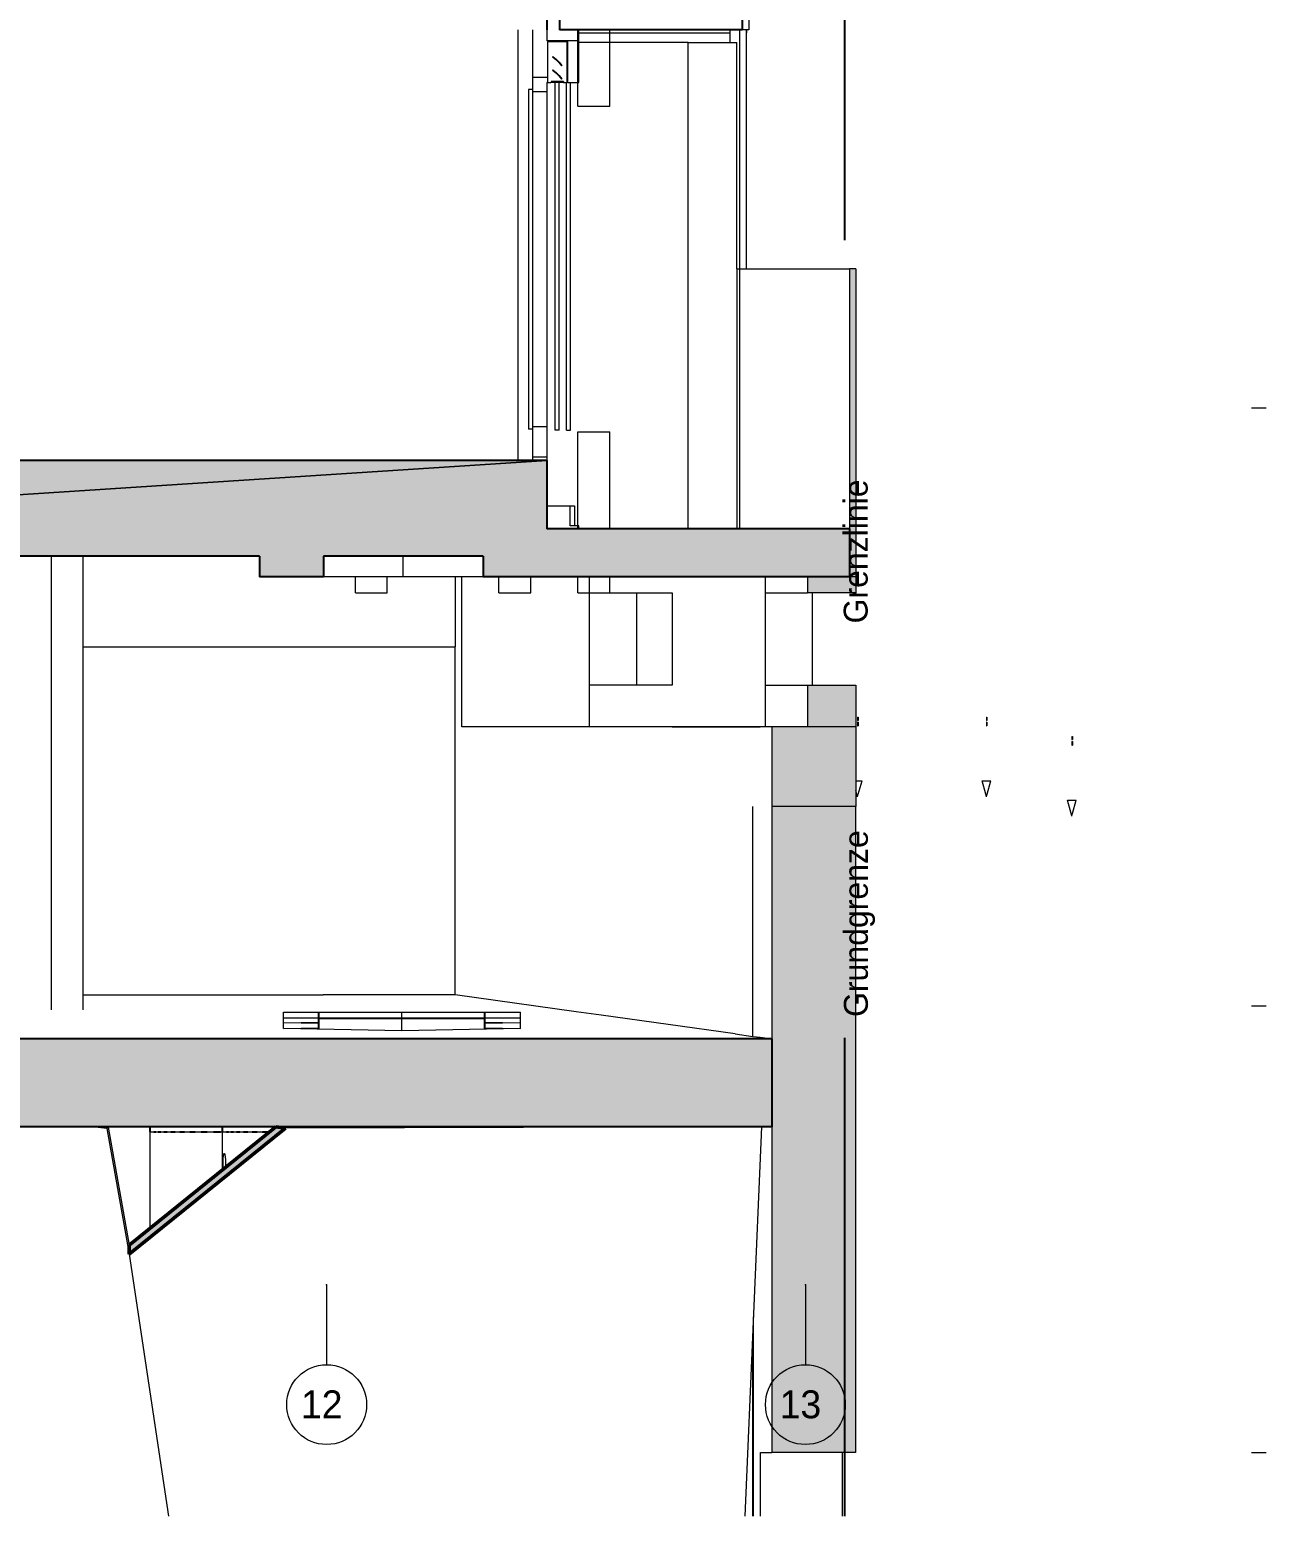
# Model space of a CAD drawing. Header units: metres. Extents: x -3.3 to 35.9, y -7 to 21.5.
# Drawn here: x 28.14 to 35.89, y -6.95 to 2.37 of the extents above; entities that cross this region are included whole.
import ezdxf

# ---------------------------------------------------------------- set-up
doc = ezdxf.new("R2010")
doc.units = ezdxf.units.M
doc.header["$MEASUREMENT"] = 0
for name, pattern in [('Grenzlinie', [0.008, 0.003, -0.005]), ('Raster', [0.004, 0.002, -0.001, 0, -0.001]), ('Untersicht 1_1', [0.075, 0.025, -0.05])]:
    doc.linetypes.add(name, pattern=pattern)
for name, color, linetype in [('D_Schnitt D RB_1_000 Achsraster', 7, 'Continuous'), ('D_Schnitt D RB_1_110 Wand Aussen', 7, 'Continuous'), ('D_Schnitt D RB_1_111 Wand Aussen - Bohrpfahlwand 80', 7, 'Continuous'), ('D_Schnitt D RB_1_120 Wand Innen tragend', 7, 'Continuous'), ('D_Schnitt D RB_1_150 Stütze', 7, 'Continuous'), ('D_Schnitt D RB_1_210 Decke', 7, 'Continuous'), ('D_Schnitt D RB_1_211 Decke - Bohrpfahl Rost', 7, 'Continuous'), ('D_Schnitt D RB_1_250 Träger Unterzug', 7, 'Continuous'), ('D_Schnitt D RB_1_260 Fundament', 7, 'Continuous'), ('D_Schnitt D RB_1_270 Deckendurchbruchsymbol', 7, 'Continuous'), ('D_Schnitt D RB_1_310 Dachkonstruktion massiv', 7, 'Continuous'), ('D_Schnitt D RB_1_450 Absturzsicherung', 7, 'Continuous'), ('D_Schnitt D RB_1_840 Baulinien', 7, 'Continuous'), ('D_Schnitt D RB_1_910 Allgemein Lageplan Höhen', 7, 'Continuous'), ('D_Schnitt D RB_1_950 Polierplan Bemaßung', 7, 'Continuous'), ('D_Schnitt D RB_1_Neubau_840 Baulinien', 7, 'Continuous')]:
    doc.layers.add(name, color=color, linetype=linetype)
doc.styles.add('ERSTELLTER_STIL_1', font='')
doc.styles.get('ERSTELLTER_STIL_1').set_extended_font_data('Eurostile')

msp = doc.modelspace()

# ---------------------------------------------------------------- hatches: boundary and pattern name
at = {"layer": 'D_Schnitt D RB_1_110 Wand Aussen', "linetype": 'Continuous', "lineweight": 0, "true_color": 0x000000}
for points in [[(33.3162, -1.16), (33.3162, -1.06), (33.0131, -1.06), (33.0131, -1.16)], [(33.3162, -1.74), (33.0131, -1.74), (33.0131, -2), (33.3162, -2)]]:
    msp.add_hatch(color=18, dxfattribs=at).paths.add_polyline_path(points)
at = {"layer": 'D_Schnitt D RB_1_111 Wand Aussen - Bohrpfahlwand 80', "linetype": 'Continuous', "lineweight": 0, "true_color": 0x000000}
msp.add_hatch(color=18, dxfattribs=at).paths.add_polyline_path([(32.7907, -4.5074), (32.7907, -6.55), (33.3145, -6.55), (33.3145, -2.5), (32.7909, -2.5), (32.7909, -2), (32.7891, -2), (32.7891, -3.9573)])
at = {"layer": 'D_Schnitt D RB_1_210 Decke', "linetype": 'Continuous', "lineweight": 0, "true_color": 0x000000}
msp.add_hatch(color=18, dxfattribs=at).paths.add_polyline_path([(33.2758, -1.06), (33.2758, -0.76), (31.38, -0.76), (31.38, -1.06)])
at = {"layer": 'D_Schnitt D RB_1_211 Decke - Bohrpfahl Rost', "linetype": 'Continuous', "lineweight": 0, "true_color": 0x000000}
msp.add_hatch(color=18, dxfattribs=at).paths.add_polyline_path([(32.7909, -2.5), (33.3156, -2.5), (33.3156, -2), (32.7909, -2)])
at = {"layer": 'D_Schnitt D RB_1_250 Träger Unterzug', "linetype": 'Continuous', "lineweight": 0, "true_color": 0x000000}
for points in [[(26.27, -0.93), (30.98, -0.93), (30.98, -0.33), (26.27, -0.33)], [(30.98, -1.06), (31.38, -1.06), (31.38, -0.33), (30.98, -0.33)], [(29.98, -0.93), (29.58, -0.93), (29.58, -1.06), (29.98, -1.06)]]:
    msp.add_hatch(color=18, dxfattribs=at).paths.add_polyline_path(points)
at = {"layer": 'D_Schnitt D RB_1_260 Fundament', "linetype": 'Continuous', "lineweight": 0, "true_color": 0x000000}
for points in [[(20.015, -3.9573), (20.015, -4.5074), (32.7907, -4.5074), (32.7891, -3.9573)], [(28.7625, -5.2501), (28.6306, -4.5098), (28.6221, -4.5198), (28.7625, -5.3077)], [(28.7625, -5.2501), (28.7625, -5.3077), (29.7413, -4.5177), (29.6824, -4.5077)]]:
    msp.add_hatch(color=18, dxfattribs=at).paths.add_polyline_path(points)
at = {"layer": 'D_Schnitt D RB_1_450 Absturzsicherung', "linetype": 'Continuous', "lineweight": 0, "true_color": 0x000000}
msp.add_hatch(color=18, dxfattribs=at).paths.add_polyline_path([(33.3162, -1.06), (33.3162, 0.87), (33.2758, 0.87), (33.2758, -1.06)])

# ---------------------------------------------------------------- linework, layer by layer
at = {"layer": 'D_Schnitt D RB_1_000 Achsraster', "color": 5, "linetype": 'Raster', "lineweight": 0, "ltscale": 1000}
for p, q in [((30, -5.5), (30, -6)), ((33, -5.5), (33, -6))]:
    msp.add_line(p, q, dxfattribs=at)
at = {"layer": 'D_Schnitt D RB_1_000 Achsraster', "color": 5, "linetype": 'Continuous', "lineweight": 0, "ltscale": 1000}
for centre in [(30, -6.25), (33, -6.25)]:
    msp.add_circle(centre, 0.25, dxfattribs=at)
at = {"layer": 'D_Schnitt D RB_1_000 Achsraster', "color": 5, "linetype": 'Raster', "lineweight": 0, "ltscale": 1000}
for p in [(30, -5.5), (30, -5.5), (33, -5.5), (33, -5.5)]:
    msp.add_point(p, dxfattribs=at)
at = {"layer": 'D_Schnitt D RB_1_110 Wand Aussen', "color": 7, "linetype": 'Continuous', "lineweight": 18, "ltscale": 1000}
for p, q in [((31.2, -0.33), (31.2, 2.37)), ((31.58, 2.3), (31.58, 2.37)), ((32.265, 2.29), (31.58, 2.29)), ((31.38, -0.615), (31.5528, -0.615)), ((31.5269, -0.74), (31.5269, -0.615)), ((31.5528, -0.615), (31.5528, -0.74)), ((31.5528, -0.74), (31.5269, -0.74)), ((31.58, -0.74), (31.5528, -0.74)), ((31.58, -0.76), (31.58, -0.74)), ((31.6462, -1.06), (31.6462, -2)), ((32.7479, -1.06), (32.7479, -2)), ((31.9431, -1.74), (31.9431, -1.16)), ((33.0448, -1.74), (33.0448, -1.16)), ((32.165, -2), (32.7167, -2))]:
    msp.add_line(p, q, dxfattribs=at)
at = {"layer": 'D_Schnitt D RB_1_110 Wand Aussen', "color": 7, "linetype": 'Continuous', "lineweight": 13, "ltscale": 1000}
for p, q in [((31.38, 2.37), (31.38, 2.3)), ((31.51, 2.3), (31.38, 2.3)), ((31.385, 2.295), (31.385, 2.04)), ((31.505, 2.295), (31.385, 2.295)), ((31.505, 2.295), (31.505, 2.04)), ((31.51, 2.3), (31.51, 2.04)), ((31.58, 2.3), (31.51, 2.3)), ((31.58, 2.04), (31.58, 2.3)), ((31.4178, 2.2016), (31.4157, 2.1995)), ((31.4743, 2.145), (31.4722, 2.1429)), ((31.38, 2.07), (31.29, 2.07)), ((31.4178, 2.1194), (31.4157, 2.1173)), ((31.4743, 2.0629), (31.4722, 2.0607)), ((31.265, 1.995), (31.265, -0.135)), ((31.29, 1.995), (31.265, 1.995)), ((31.38, 1.98), (31.29, 1.98)), ((31.385, 2.04), (31.38, 2.04)), ((31.385, 2.04), (31.405, 2.04)), ((31.405, 2.0415), (31.405, 2.04)), ((31.4065, 2.0415), (31.405, 2.0415)), ((31.485, 2.04), (31.405, 2.04)), ((31.4065, 2.0445), (31.4065, 2.0415)), ((31.4835, 2.0445), (31.4065, 2.0445)), ((31.4325, -0.14), (31.4325, 2.04)), ((31.4575, -0.14), (31.4575, 2.04)), ((31.4835, 2.0445), (31.4835, 2.0415)), ((31.485, 2.0415), (31.4835, 2.0415)), ((31.485, 2.0415), (31.485, 2.04)), ((31.485, 2.04), (31.505, 2.04)), ((31.5025, -0.14), (31.5025, 2.04)), ((31.51, 2.04), (31.505, 2.04)), ((31.51, 2.04), (31.5275, 2.04)), ((31.5275, 2.04), (31.575, 2.04)), ((31.5275, -0.14), (31.5275, 2.04)), ((31.575, 2.04), (31.58, 2.04)), ((31.29, -0.135), (31.265, -0.135)), ((31.38, -0.12), (31.29, -0.12)), ((31.4575, -0.14), (31.4325, -0.14)), ((31.5025, -0.14), (31.5275, -0.14)), ((31.38, -0.31), (31.29, -0.31)), ((33.0131, -1.06), (33.0131, -1.16)), ((33.3162, -1.06), (33.3162, -1.16)), ((33.3162, -1.16), (33.0131, -1.16)), ((33.0131, -1.74), (33.3162, -1.74)), ((33.0131, -1.74), (33.0131, -2)), ((33.3162, -1.74), (33.3162, -2)), ((33.3162, -2), (33.3156, -2))]:
    msp.add_line(p, q, dxfattribs=at)
at = {"layer": 'D_Schnitt D RB_1_110 Wand Aussen', "color": 8, "linetype": 'Continuous', "lineweight": 13, "ltscale": 1000}
for p, q in [((32.265, 2.29), (32.571, 2.29)), ((32.265, -0.76), (32.265, 2.29)), ((32.571, 0.87), (32.571, 2.29))]:
    msp.add_line(p, q, dxfattribs=at)
at = {"layer": 'D_Schnitt D RB_1_110 Wand Aussen', "color": 16, "linetype": 'Continuous', "lineweight": 13, "ltscale": 1000, "true_color": 0x7e0000}
for p, q in [((31.775, -1.16), (32.165, -1.16)), ((32.165, -1.16), (32.165, -1.74)), ((32.7479, -1.16), (33.0131, -1.16)), ((32.165, -1.74), (31.6462, -1.74)), ((32.7479, -1.74), (33.0131, -1.74))]:
    msp.add_line(p, q, dxfattribs=at)
at = {"layer": 'D_Schnitt D RB_1_110 Wand Aussen', "color": 7, "linetype": 'Continuous', "lineweight": 13, "ltscale": 1000, "flags": 128}
for points in [[(31.29, 2.37), (31.29, 1.9801), (31.29, -0.1201), (31.29, -0.33)], [(31.4157, 2.1995), (31.4366, 2.1827), (31.4555, 2.1639), (31.4722, 2.1429)], [(31.4178, 2.2016), (31.4388, 2.1849), (31.4576, 2.166), (31.4743, 2.145)], [(31.4157, 2.1173), (31.4366, 2.1006), (31.4555, 2.0817), (31.4722, 2.0607)], [(31.4178, 2.1194), (31.4388, 2.1027), (31.4576, 2.0838), (31.4743, 2.0629)], [(31.38, 2.04), (31.38, 1.9801), (31.38, -0.1201), (31.38, -0.33)]]:
    msp.add_lwpolyline(points, dxfattribs=at)
at = {"layer": 'D_Schnitt D RB_1_111 Wand Aussen - Bohrpfahlwand 80', "color": 7, "linetype": 'Continuous', "lineweight": 18, "ltscale": 1000}
for p, q in [((30.8049, -1.06), (30.8049, -1.5)), ((30.8462, -2), (30.8462, -1.06)), ((30.8048, -3.6812), (30.8048, -1.5)), ((31.564, -2), (30.8462, -2)), ((32.7167, -2), (31.564, -2)), ((32.7891, -2), (32.7167, -2)), ((32.7891, -2), (32.7891, -3.9573)), ((32.6717, -3.941), (32.6717, -2.5)), ((28.4743, -3.681), (29.9774, -3.6812)), ((31.7205, -3.8086), (31.564, -3.7869)), ((32.5601, -3.9254), (32.6717, -3.941)), ((32.6717, -3.941), (32.7167, -3.9472)), ((32.7167, -3.9472), (32.7891, -3.9573)), ((32.6758, -6.95), (32.6758, -5.6995)), ((32.6707, -6.95), (32.6707, -5.8197)), ((32.7182, -6.95), (32.7182, -6.55)), ((32.7182, -6.55), (32.7907, -6.55)), ((33.2314, -6.55), (33.2314, -6.95))]:
    msp.add_line(p, q, dxfattribs=at)
at = {"layer": 'D_Schnitt D RB_1_111 Wand Aussen - Bohrpfahlwand 80', "color": 7, "linetype": 'Continuous', "lineweight": 13, "ltscale": 1000}
for p, q in [((32.7909, -2), (32.7891, -2)), ((33.3145, -2.5), (33.3145, -6.55)), ((32.7907, -4.5074), (32.7907, -6.55)), ((33.3145, -6.55), (32.7907, -6.55))]:
    msp.add_line(p, q, dxfattribs=at)
at = {"layer": 'D_Schnitt D RB_1_120 Wand Innen tragend', "color": 7, "linetype": 'Continuous', "lineweight": 18, "ltscale": 1000}
for p, q in [((28.893, -4.54), (28.897, -4.54)), ((28.893, -5.1448), (28.893, -4.54)), ((28.897, -4.54), (28.9111, -4.54)), ((28.9111, -4.54), (28.917, -4.54)), ((28.9289, -4.54), (28.9351, -4.54)), ((28.9351, -4.54), (28.9433, -4.54)), ((28.9601, -4.54), (28.9687, -4.54)), ((28.9687, -4.54), (28.9792, -4.54)), ((29.0007, -4.54), (29.0117, -4.54)), ((29.0117, -4.54), (29.0245, -4.54)), ((29.0506, -4.54), (29.0639, -4.54)), ((29.0639, -4.54), (29.0789, -4.54)), ((29.1093, -4.54), (29.1249, -4.54)), ((29.1249, -4.54), (29.1418, -4.54)), ((29.1764, -4.54), (29.1941, -4.54)), ((29.1941, -4.54), (29.2129, -4.54)), ((29.2514, -4.54), (29.2711, -4.54)), ((29.2711, -4.54), (29.2917, -4.54)), ((29.3338, -4.54), (29.3483, -4.54)), ((29.3483, -4.54), (29.3523, -4.54)), ((29.3483, -4.7773), (29.3483, -4.54)), ((29.3523, -4.54), (29.3665, -4.54)), ((29.3665, -4.54), (29.3724, -4.54)), ((29.3843, -4.54), (29.3904, -4.54)), ((29.3904, -4.54), (29.3987, -4.54)), ((29.4155, -4.54), (29.4241, -4.54)), ((29.4241, -4.54), (29.4346, -4.54)), ((29.4561, -4.54), (29.4671, -4.54)), ((29.4671, -4.54), (29.4799, -4.54)), ((29.506, -4.54), (29.5193, -4.54)), ((29.5193, -4.54), (29.5342, -4.54)), ((29.5647, -4.54), (29.5803, -4.54)), ((29.5803, -4.54), (29.5972, -4.54)), ((29.6318, -4.54), (29.6424, -4.54))]:
    msp.add_line(p, q, dxfattribs=at)
at = {"layer": 'D_Schnitt D RB_1_120 Wand Innen tragend', "color": 16, "linetype": 'Continuous', "lineweight": 13, "ltscale": 1000, "true_color": 0x7e0000}
for p, q in [((29.352, -4.7213), (29.3522, -4.711)), ((29.352, -4.732), (29.352, -4.7213)), ((29.352, -4.7375), (29.352, -4.732)), ((29.352, -4.743), (29.352, -4.7375)), ((29.352, -4.7537), (29.352, -4.743)), ((29.3522, -4.711), (29.3523, -4.7015)), ((29.3523, -4.7015), (29.3524, -4.6988)), ((29.3524, -4.6988), (29.353, -4.6931)), ((29.353, -4.6931), (29.354, -4.6861)), ((29.354, -4.6861), (29.3552, -4.6806)), ((29.3552, -4.6806), (29.3564, -4.6769)), ((29.3564, -4.6769), (29.3577, -4.675)), ((29.3577, -4.675), (29.3584, -4.675)), ((29.3584, -4.675), (29.359, -4.675)), ((29.359, -4.675), (29.3603, -4.6769)), ((29.3603, -4.6769), (29.3616, -4.6806)), ((29.3616, -4.6806), (29.3627, -4.6861)), ((29.3627, -4.6861), (29.3637, -4.6931)), ((29.3637, -4.6931), (29.3646, -4.7015)), ((29.3646, -4.7015), (29.3652, -4.711)), ((29.3652, -4.711), (29.3657, -4.7213)), ((29.3657, -4.7213), (29.3659, -4.732)), ((29.3659, -4.743), (29.3657, -4.7537)), ((29.3659, -4.732), (29.3659, -4.7375)), ((29.3659, -4.7375), (29.3659, -4.743)), ((29.3522, -4.764), (29.352, -4.7537)), ((29.3523, -4.7735), (29.3522, -4.764)), ((29.3524, -4.774), (29.3523, -4.7735)), ((29.3657, -4.7537), (29.3653, -4.7636))]:
    msp.add_line(p, q, dxfattribs=at)
at = {"layer": 'D_Schnitt D RB_1_150 Stütze', "color": 7, "linetype": 'Continuous', "lineweight": 13, "ltscale": 1000}
for p, q in [((28.2764, -3.7746), (28.2764, -0.93)), ((28.4743, -3.774), (28.4743, -0.93))]:
    msp.add_line(p, q, dxfattribs=at)
at = {"layer": 'D_Schnitt D RB_1_210 Decke', "color": 7, "linetype": 'Continuous', "lineweight": 25, "ltscale": 1000}
for p, q in [((31.38, 2.57), (31.38, 2.37)), ((31.46, 2.57), (31.46, 2.37)), ((32.605, 2.57), (32.605, 2.37)), ((32.605, 2.37), (31.46, 2.37)), ((33.2758, -0.76), (31.38, -0.76)), ((33.2758, -0.76), (33.2758, -1.06)), ((33.0131, -1.06), (31.38, -1.06)), ((33.2758, -1.06), (33.0131, -1.06)), ((28.893, -4.54), (28.893, -4.5074)), ((28.917, -4.54), (28.9216, -4.54)), ((28.9216, -4.54), (28.9289, -4.54)), ((28.9433, -4.54), (28.9503, -4.54)), ((28.9503, -4.54), (28.9601, -4.54)), ((28.9792, -4.54), (28.9886, -4.54)), ((28.9886, -4.54), (29.0007, -4.54)), ((29.0245, -4.54), (29.0362, -4.54)), ((29.0362, -4.54), (29.0506, -4.54)), ((29.0789, -4.54), (29.0927, -4.54)), ((29.0927, -4.54), (29.1093, -4.54)), ((29.1418, -4.54), (29.1577, -4.54)), ((29.1577, -4.54), (29.1764, -4.54)), ((29.2129, -4.54), (29.2308, -4.54)), ((29.2308, -4.54), (29.2514, -4.54)), ((29.2917, -4.54), (29.3114, -4.54)), ((29.3114, -4.54), (29.3338, -4.54)), ((29.3483, -4.54), (29.3483, -4.5074)), ((29.3724, -4.54), (29.377, -4.54)), ((29.377, -4.54), (29.3843, -4.54)), ((29.3987, -4.54), (29.4057, -4.54)), ((29.4057, -4.54), (29.4155, -4.54)), ((29.4346, -4.54), (29.444, -4.54)), ((29.444, -4.54), (29.4561, -4.54)), ((29.4799, -4.54), (29.4916, -4.54)), ((29.4916, -4.54), (29.506, -4.54)), ((29.5342, -4.54), (29.5481, -4.54)), ((29.5481, -4.54), (29.5647, -4.54)), ((29.5972, -4.54), (29.6131, -4.54)), ((29.6131, -4.54), (29.6318, -4.54))]:
    msp.add_line(p, q, dxfattribs=at)
at = {"layer": 'D_Schnitt D RB_1_211 Decke - Bohrpfahl Rost', "color": 8, "linetype": 'Continuous', "lineweight": 13, "ltscale": 1000}
for p, q in [((29.58, -1.06), (29.58, -0.93)), ((28.4743, -1.5), (29.58, -1.5)), ((29.58, -1.5), (30.8049, -1.5))]:
    msp.add_line(p, q, dxfattribs=at)
at = {"layer": 'D_Schnitt D RB_1_211 Decke - Bohrpfahl Rost', "color": 7, "linetype": 'Continuous', "lineweight": 18, "ltscale": 1000}
for p, q in [((32.7909, -2), (32.7909, -2.5)), ((33.0131, -2), (32.7909, -2)), ((33.3156, -2), (33.0131, -2)), ((33.3156, -2), (33.3156, -2.5)), ((33.3145, -2.5), (32.7909, -2.5)), ((33.3156, -2.5), (33.3145, -2.5))]:
    msp.add_line(p, q, dxfattribs=at)
at = {"layer": 'D_Schnitt D RB_1_250 Träger Unterzug', "color": 7, "linetype": 'Continuous', "lineweight": 25, "ltscale": 1000}
for p, q in [((30.98, -0.33), (26.27, -0.33)), ((31.38, -0.33), (31.38, -0.76)), ((29.58, -0.93), (27.405, -0.93)), ((29.58, -0.93), (29.58, -1.06)), ((29.98, -0.93), (29.98, -1.06)), ((30.98, -0.93), (29.98, -0.93)), ((30.98, -0.93), (30.98, -1.06)), ((29.98, -1.06), (29.58, -1.06)), ((31.38, -1.06), (30.98, -1.06))]:
    msp.add_line(p, q, dxfattribs=at)
at = {"layer": 'D_Schnitt D RB_1_250 Träger Unterzug', "color": 7, "linetype": 'Continuous', "lineweight": 13, "ltscale": 1000}
for p, q in [((30.48, -1.06), (30.48, -0.93)), ((30.48, -1.06), (29.98, -1.06)), ((30.98, -1.06), (30.48, -1.06))]:
    msp.add_line(p, q, dxfattribs=at)
at = {"layer": 'D_Schnitt D RB_1_250 Träger Unterzug', "color": 7, "linetype": 'Continuous', "lineweight": 25, "ltscale": 1000, "flags": 128}
msp.add_lwpolyline([(31.38, -0.33), (31.29, -0.33), (30.98, -0.33)], dxfattribs=at)
at = {"layer": 'D_Schnitt D RB_1_260 Fundament', "color": 7, "linetype": 'Continuous', "lineweight": 18, "ltscale": 1000}
for p, q in [((30.8048, -3.6812), (29.9774, -3.6812)), ((31.564, -3.7869), (30.8048, -3.6812)), ((32.56, -3.9254), (31.7204, -3.8086)), ((31.7204, -3.8086), (31.7205, -3.8086)), ((29.7294, -3.8565), (29.9514, -3.852)), ((29.9514, -3.8609), (29.7294, -3.8565)), ((29.7294, -3.8912), (29.9514, -3.8868)), ((30.4719, -3.9061), (29.7294, -3.8912)), ((31.2143, -3.8912), (30.4719, -3.9061)), ((30.9923, -3.852), (31.2143, -3.8565)), ((31.2143, -3.8565), (30.9923, -3.8609)), ((30.9923, -3.8868), (31.2143, -3.8912)), ((32.5601, -3.9254), (32.56, -3.9254)), ((28.6221, -4.5198), (28.5309, -4.5074)), ((28.613, -4.5074), (28.6306, -4.5098)), ((29.6824, -4.5077), (29.7894, -4.5074)), ((32.7263, -4.5092), (29.7413, -4.5177)), ((32.6228, -6.95), (32.7263, -4.5092)), ((32.7244, -4.5074), (32.7263, -4.5092)), ((32.7263, -4.5074), (32.7263, -4.5092)), ((28.7625, -5.3077), (29.0079, -6.95))]:
    msp.add_line(p, q, dxfattribs=at)
at = {"layer": 'D_Schnitt D RB_1_260 Fundament', "color": 7, "linetype": 'Continuous', "lineweight": 25, "ltscale": 1000}
for p, q in [((29.9514, -3.8279), (29.9514, -3.79)), ((30.9923, -3.8279), (30.9923, -3.79)), ((29.9514, -3.8957), (29.9514, -3.8279)), ((29.9514, -3.8279), (30.4719, -3.8279)), ((30.4719, -3.8279), (30.9923, -3.8279)), ((30.9923, -3.8957), (30.9923, -3.8279)), ((32.7891, -3.9573), (20.015, -3.9573)), ((32.7891, -3.9573), (32.7907, -4.5074)), ((32.7907, -4.5074), (20.015, -4.5074))]:
    msp.add_line(p, q, dxfattribs=at)
at = {"layer": 'D_Schnitt D RB_1_260 Fundament', "color": 7, "linetype": 'Continuous', "lineweight": 13, "ltscale": 1000}
for p, q in [((28.6306, -4.5098), (28.6221, -4.5198)), ((28.6221, -4.5198), (28.7625, -5.3077)), ((28.6306, -4.5098), (28.7625, -5.2501))]:
    msp.add_line(p, q, dxfattribs=at)
at = {"layer": 'D_Schnitt D RB_1_260 Fundament', "color": 7, "linetype": 'Continuous', "lineweight": 50, "ltscale": 1000}
for p, q in [((29.6824, -4.5077), (28.7625, -5.2501)), ((29.7413, -4.5177), (28.7625, -5.3077)), ((29.6824, -4.5077), (29.7413, -4.5177)), ((28.7625, -5.2501), (28.7625, -5.3077))]:
    msp.add_line(p, q, dxfattribs=at)
at = {"layer": 'D_Schnitt D RB_1_270 Deckendurchbruchsymbol', "color": 7, "linetype": 'Continuous', "lineweight": 13, "ltscale": 1000}
for p, q in [((31.575, 1.89), (31.575, 2.37)), ((31.775, 1.89), (31.775, 2.37)), ((31.575, 1.89), (31.775, 1.89)), ((31.575, -0.15), (31.775, -0.15)), ((31.575, -0.76), (31.575, -0.15)), ((31.775, -0.76), (31.775, -0.15)), ((30.18, -1.16), (30.18, -1.06)), ((30.38, -1.16), (30.38, -1.06)), ((31.08, -1.16), (31.08, -1.06)), ((31.28, -1.16), (31.28, -1.06)), ((31.575, -1.16), (31.575, -1.06)), ((31.775, -1.16), (31.775, -1.06)), ((30.18, -1.16), (30.38, -1.16)), ((31.08, -1.16), (31.28, -1.16)), ((31.575, -1.16), (31.775, -1.16)), ((29.7294, -3.79), (30.4719, -3.79)), ((29.7294, -3.825), (29.7294, -3.79)), ((30.4719, -3.79), (31.2143, -3.79)), ((30.4719, -3.825), (30.4719, -3.79)), ((31.2143, -3.825), (31.2143, -3.79)), ((29.7294, -3.825), (30.4719, -3.825)), ((29.7294, -3.8912), (29.7294, -3.825)), ((30.4719, -3.825), (31.2143, -3.825)), ((30.4719, -3.9061), (30.4719, -3.825)), ((31.2143, -3.8912), (31.2143, -3.825))]:
    msp.add_line(p, q, dxfattribs=at)
at = {"layer": 'D_Schnitt D RB_1_310 Dachkonstruktion massiv', "color": 7, "linetype": 'Continuous', "lineweight": 13, "ltscale": 1000}
for p, q in [((35.795, 0), (35.8884, 0)), ((35.795, -3.75), (35.8884, -3.75)), ((35.795, -6.55), (35.8884, -6.55))]:
    msp.add_line(p, q, dxfattribs=at)
at = {"layer": 'D_Schnitt D RB_1_450 Absturzsicherung', "color": 7, "linetype": 'Continuous', "lineweight": 13, "ltscale": 1000}
for p, q in [((32.645, 3.716), (32.645, 2.37)), ((32.645, 2.37), (32.605, 2.37))]:
    msp.add_line(p, q, dxfattribs=at)
at = {"layer": 'D_Schnitt D RB_1_450 Absturzsicherung', "color": 7, "linetype": 'Continuous', "lineweight": 18, "ltscale": 1000}
for p, q in [((31.58, 2.35), (32.5293, 2.35)), ((32.5265, 2.35), (32.5265, 2.29)), ((32.5293, 2.35), (32.5293, 2.37)), ((32.5897, -0.76), (32.5897, 2.37)), ((32.6301, 2.37), (32.6301, 0.87)), ((32.6318, 2.35), (32.6301, 2.35)), ((32.6318, 2.37), (32.6318, 2.35)), ((32.571, 0.87), (32.571, -0.76)), ((32.571, 0.87), (32.5897, 0.87)), ((32.5897, 0.87), (33.2758, 0.87)), ((33.2758, 0.87), (33.2758, -0.76)), ((33.3162, 0.87), (33.2758, 0.87)), ((33.3162, 0.87), (33.3162, -1.06)), ((33.3162, -1.06), (33.2758, -1.06))]:
    msp.add_line(p, q, dxfattribs=at)
at = {"layer": 'D_Schnitt D RB_1_910 Allgemein Lageplan Höhen', "color": 7, "linetype": 'Continuous', "lineweight": 13, "ltscale": 1000}
for p, q in [((33.3273, -1.9402), (33.3273, -1.943)), ((33.3273, -1.9402), (33.3304, -1.9402)), ((33.3273, -1.943), (33.3304, -1.943)), ((33.3273, -1.943), (33.3273, -1.9458)), ((33.3273, -1.9458), (33.3273, -1.9546)), ((33.3273, -1.9458), (33.3304, -1.9458)), ((33.3273, -1.9546), (33.3273, -1.9559)), ((33.3273, -1.9559), (33.3273, -1.9568)), ((33.3273, -1.9568), (33.3273, -1.9578)), ((33.3304, -1.9402), (33.3304, -1.943)), ((33.3304, -1.943), (33.3304, -1.9458)), ((33.3304, -1.9458), (33.3304, -1.9546)), ((33.3304, -1.9546), (33.3304, -1.9559)), ((33.3304, -1.9559), (33.3304, -1.9568)), ((33.3304, -1.9568), (33.3304, -1.9578)), ((34.135, -1.9402), (34.135, -1.943)), ((34.135, -1.9402), (34.1381, -1.9402)), ((34.135, -1.943), (34.1381, -1.943)), ((34.135, -1.943), (34.135, -1.9458)), ((34.135, -1.9458), (34.135, -1.9546)), ((34.135, -1.9458), (34.1381, -1.9458)), ((34.135, -1.9546), (34.135, -1.9559)), ((34.135, -1.9559), (34.135, -1.9568)), ((34.135, -1.9568), (34.135, -1.9578)), ((34.1381, -1.9402), (34.1381, -1.943)), ((34.1381, -1.943), (34.1381, -1.9458)), ((34.1381, -1.9458), (34.1381, -1.9546)), ((34.1381, -1.9546), (34.1381, -1.9559)), ((34.1381, -1.9559), (34.1381, -1.9568)), ((34.1381, -1.9568), (34.1381, -1.9578)), ((33.3273, -1.9578), (33.3273, -1.9586)), ((33.3273, -1.9586), (33.3273, -1.9593)), ((33.3273, -1.9593), (33.3273, -1.9598)), ((33.3273, -1.9598), (33.3273, -1.9602)), ((33.3273, -1.9602), (33.3273, -1.9603)), ((33.3273, -1.9603), (33.3304, -1.9603)), ((33.3273, -1.9717), (33.3273, -1.9726)), ((33.3273, -1.9717), (33.3304, -1.9717)), ((33.3273, -1.9726), (33.3273, -1.9734)), ((33.3273, -1.9734), (33.3273, -1.9743)), ((33.3273, -1.9743), (33.3273, -1.9752)), ((33.3273, -1.9752), (33.3273, -1.976)), ((33.3273, -1.976), (33.3273, -1.9766)), ((33.3273, -1.9766), (33.3273, -1.979)), ((33.3273, -1.9766), (33.3304, -1.9766)), ((33.3273, -1.979), (33.3273, -1.9914)), ((33.3273, -1.979), (33.3304, -1.979)), ((33.3273, -1.9914), (33.3304, -1.9914)), ((33.3273, -1.9914), (33.3273, -1.9925)), ((33.3273, -1.9925), (33.3273, -1.9933)), ((33.3273, -1.9933), (33.3273, -1.9939)), ((33.3273, -1.9939), (33.3273, -1.9943)), ((33.3273, -1.9943), (33.3273, -1.9953)), ((33.3273, -1.9943), (33.3304, -1.9943)), ((33.3273, -1.9953), (33.3304, -1.9953)), ((33.3304, -1.9578), (33.3304, -1.9586)), ((33.3304, -1.9586), (33.3304, -1.9593)), ((33.3304, -1.9593), (33.3304, -1.9598)), ((33.3304, -1.9598), (33.3304, -1.9602)), ((33.3304, -1.9602), (33.3304, -1.9603)), ((33.3304, -1.9717), (33.3304, -1.9726)), ((33.3304, -1.9726), (33.3304, -1.9734)), ((33.3304, -1.9734), (33.3304, -1.9743)), ((33.3304, -1.9743), (33.3304, -1.9752)), ((33.3304, -1.9752), (33.3304, -1.976)), ((33.3304, -1.976), (33.3304, -1.9766)), ((33.3304, -1.9766), (33.3304, -1.979)), ((33.3304, -1.979), (33.3304, -1.9914)), ((33.3304, -1.9914), (33.3304, -1.9925)), ((33.3304, -1.9925), (33.3304, -1.9933)), ((33.3304, -1.9933), (33.3304, -1.9939)), ((33.3304, -1.9939), (33.3304, -1.9943)), ((33.3304, -1.9943), (33.3304, -1.9953)), ((34.135, -1.9578), (34.135, -1.9586)), ((34.135, -1.9586), (34.135, -1.9593)), ((34.135, -1.9593), (34.135, -1.9598)), ((34.135, -1.9598), (34.135, -1.9602)), ((34.135, -1.9602), (34.135, -1.9603)), ((34.135, -1.9603), (34.1381, -1.9603)), ((34.135, -1.9717), (34.135, -1.9726)), ((34.135, -1.9717), (34.1381, -1.9717)), ((34.135, -1.9726), (34.135, -1.9734)), ((34.135, -1.9734), (34.135, -1.9743)), ((34.135, -1.9743), (34.135, -1.9752)), ((34.135, -1.9752), (34.135, -1.976)), ((34.135, -1.976), (34.135, -1.9766)), ((34.135, -1.9766), (34.135, -1.979)), ((34.135, -1.9766), (34.1381, -1.9766)), ((34.135, -1.979), (34.135, -1.9914)), ((34.135, -1.979), (34.1381, -1.979)), ((34.135, -1.9914), (34.1381, -1.9914)), ((34.135, -1.9914), (34.135, -1.9925)), ((34.135, -1.9925), (34.135, -1.9933)), ((34.135, -1.9933), (34.135, -1.9939)), ((34.135, -1.9939), (34.135, -1.9943)), ((34.135, -1.9943), (34.135, -1.9953)), ((34.135, -1.9943), (34.1381, -1.9943)), ((34.135, -1.9953), (34.1381, -1.9953)), ((34.1381, -1.9578), (34.1381, -1.9586)), ((34.1381, -1.9586), (34.1381, -1.9593)), ((34.1381, -1.9593), (34.1381, -1.9598)), ((34.1381, -1.9598), (34.1381, -1.9602)), ((34.1381, -1.9602), (34.1381, -1.9603)), ((34.1381, -1.9717), (34.1381, -1.9726)), ((34.1381, -1.9726), (34.1381, -1.9734)), ((34.1381, -1.9734), (34.1381, -1.9743)), ((34.1381, -1.9743), (34.1381, -1.9752)), ((34.1381, -1.9752), (34.1381, -1.976)), ((34.1381, -1.976), (34.1381, -1.9766)), ((34.1381, -1.9766), (34.1381, -1.979)), ((34.1381, -1.979), (34.1381, -1.9914)), ((34.1381, -1.9914), (34.1381, -1.9925)), ((34.1381, -1.9925), (34.1381, -1.9933)), ((34.1381, -1.9933), (34.1381, -1.9939)), ((34.1381, -1.9939), (34.1381, -1.9943)), ((34.1381, -1.9943), (34.1381, -1.9953)), ((34.6704, -2.0602), (34.6704, -2.063)), ((34.6704, -2.0602), (34.6735, -2.0602)), ((34.6704, -2.063), (34.6735, -2.063)), ((34.6704, -2.063), (34.6704, -2.0658)), ((34.6704, -2.0658), (34.6704, -2.0746)), ((34.6704, -2.0658), (34.6735, -2.0658)), ((34.6704, -2.0746), (34.6704, -2.0759)), ((34.6704, -2.0759), (34.6704, -2.0768)), ((34.6704, -2.0768), (34.6704, -2.0778)), ((34.6704, -2.0778), (34.6704, -2.0786)), ((34.6704, -2.0786), (34.6704, -2.0793)), ((34.6704, -2.0793), (34.6704, -2.0798)), ((34.6704, -2.0798), (34.6704, -2.0802)), ((34.6704, -2.0802), (34.6704, -2.0803)), ((34.6704, -2.0803), (34.6735, -2.0803)), ((34.6704, -2.0917), (34.6704, -2.0926)), ((34.6704, -2.0917), (34.6735, -2.0917)), ((34.6704, -2.0926), (34.6704, -2.0934)), ((34.6704, -2.0934), (34.6704, -2.0943)), ((34.6704, -2.0943), (34.6704, -2.0952)), ((34.6704, -2.0952), (34.6704, -2.096)), ((34.6704, -2.096), (34.6704, -2.0966)), ((34.6704, -2.0966), (34.6704, -2.099)), ((34.6704, -2.0966), (34.6735, -2.0966)), ((34.6704, -2.099), (34.6704, -2.1114)), ((34.6704, -2.099), (34.6735, -2.099)), ((34.6704, -2.1114), (34.6735, -2.1114)), ((34.6704, -2.1114), (34.6704, -2.1125)), ((34.6704, -2.1125), (34.6704, -2.1133)), ((34.6704, -2.1133), (34.6704, -2.1139)), ((34.6704, -2.1139), (34.6704, -2.1143)), ((34.6704, -2.1143), (34.6704, -2.1153)), ((34.6704, -2.1143), (34.6735, -2.1143)), ((34.6704, -2.1153), (34.6735, -2.1153)), ((34.6735, -2.0602), (34.6735, -2.063)), ((34.6735, -2.063), (34.6735, -2.0658)), ((34.6735, -2.0658), (34.6735, -2.0746)), ((34.6735, -2.0746), (34.6735, -2.0759)), ((34.6735, -2.0759), (34.6735, -2.0768)), ((34.6735, -2.0768), (34.6735, -2.0778)), ((34.6735, -2.0778), (34.6735, -2.0786)), ((34.6735, -2.0786), (34.6735, -2.0793)), ((34.6735, -2.0793), (34.6735, -2.0798)), ((34.6735, -2.0798), (34.6735, -2.0802)), ((34.6735, -2.0802), (34.6735, -2.0803)), ((34.6735, -2.0917), (34.6735, -2.0926)), ((34.6735, -2.0926), (34.6735, -2.0934)), ((34.6735, -2.0934), (34.6735, -2.0943)), ((34.6735, -2.0943), (34.6735, -2.0952)), ((34.6735, -2.0952), (34.6735, -2.096)), ((34.6735, -2.096), (34.6735, -2.0966)), ((34.6735, -2.0966), (34.6735, -2.099)), ((34.6735, -2.099), (34.6735, -2.1114)), ((34.6735, -2.1114), (34.6735, -2.1125)), ((34.6735, -2.1125), (34.6735, -2.1133)), ((34.6735, -2.1133), (34.6735, -2.1139)), ((34.6735, -2.1139), (34.6735, -2.1143)), ((34.6735, -2.1143), (34.6735, -2.1153)), ((33.3156, -2.34), (33.3273, -2.34)), ((33.3226, -2.4233), (33.3156, -2.3979)), ((33.3273, -2.34), (33.3411, -2.34)), ((33.3319, -2.4233), (33.355, -2.34)), ((33.3411, -2.34), (33.3513, -2.34)), ((33.3513, -2.34), (33.355, -2.34)), ((34.1072, -2.34), (34.1109, -2.34)), ((34.1303, -2.4233), (34.1072, -2.34)), ((34.1109, -2.34), (34.1211, -2.34)), ((34.1211, -2.34), (34.135, -2.34)), ((34.135, -2.34), (34.1488, -2.34)), ((34.1396, -2.4233), (34.1627, -2.34)), ((34.1488, -2.34), (34.159, -2.34)), ((34.159, -2.34), (34.1627, -2.34)), ((33.3226, -2.4233), (33.3232, -2.4233)), ((33.3273, -2.44), (33.3226, -2.4233)), ((33.3232, -2.4233), (33.3249, -2.4233)), ((33.3249, -2.4233), (33.3273, -2.4233)), ((33.3273, -2.4233), (33.3296, -2.4233)), ((33.3273, -2.44), (33.3319, -2.4233)), ((33.3296, -2.4233), (33.3313, -2.4233)), ((33.3313, -2.4233), (33.3319, -2.4233)), ((34.1303, -2.4233), (34.1309, -2.4233)), ((34.135, -2.44), (34.1303, -2.4233)), ((34.1309, -2.4233), (34.1326, -2.4233)), ((34.1326, -2.4233), (34.135, -2.4233)), ((34.135, -2.4233), (34.1373, -2.4233)), ((34.135, -2.44), (34.1396, -2.4233)), ((34.1373, -2.4233), (34.139, -2.4233)), ((34.139, -2.4233), (34.1396, -2.4233)), ((34.6426, -2.46), (34.6463, -2.46)), ((34.6657, -2.5433), (34.6426, -2.46)), ((34.6463, -2.46), (34.6565, -2.46)), ((34.6565, -2.46), (34.6704, -2.46)), ((34.6704, -2.46), (34.6843, -2.46)), ((34.675, -2.5433), (34.6981, -2.46)), ((34.6843, -2.46), (34.6944, -2.46)), ((34.6944, -2.46), (34.6981, -2.46)), ((34.6657, -2.5433), (34.6664, -2.5433)), ((34.6704, -2.56), (34.6657, -2.5433)), ((34.6664, -2.5433), (34.6681, -2.5433)), ((34.6681, -2.5433), (34.6704, -2.5433)), ((34.6704, -2.5433), (34.6727, -2.5433)), ((34.6704, -2.56), (34.675, -2.5433)), ((34.6727, -2.5433), (34.6744, -2.5433)), ((34.6744, -2.5433), (34.675, -2.5433))]:
    msp.add_line(p, q, dxfattribs=at)
at = {"layer": 'D_Schnitt D RB_1_950 Polierplan Bemaßung', "color": 7, "linetype": 'Untersicht 1_1', "lineweight": 13, "ltscale": 1000}
for p, q in [((22.1675, -0.9298), (31.38, -0.33)), ((31.38, -0.33), (27.2847, -0.5967))]:
    msp.add_line(p, q, dxfattribs=at)
at = {"layer": 'D_Schnitt D RB_1_Neubau_840 Baulinien', "color": 1, "linetype": 'Grenzlinie', "lineweight": 25, "ltscale": 1000, "true_color": 0xfb0106}
msp.add_line((33.2484, -6.95), (33.2484, 21.5), dxfattribs=at)

# ---------------------------------------------------------------- texts
at = {"layer": 'D_Schnitt D RB_1_000 Achsraster', "color": 5, "linetype": 'Continuous', "lineweight": 0, "char_height": 0.175, "attachment_point": 1, "style": 'ERSTELLTER_STIL_1'}
for s, insert in [('\\A1;{\\pql;\\pt0;\\fEurostile|b0|i0|c0|p0;\\W1.000000;12}', (29.839, -6.1607)), ('\\A1;{\\pql;\\pt0;\\fEurostile|b0|i0|c0|p0;\\W1.000000;13}', (32.839, -6.1607))]:
    msp.add_mtext(s, dxfattribs=dict(at, insert=insert))
at = {"layer": 'D_Schnitt D RB_1_840 Baulinien', "color": 1, "linetype": 'Continuous', "lineweight": 13, "true_color": 0xfb0106, "insert": (33.3165, -0.9009), "char_height": 0.15, "attachment_point": 5, "rotation": 90, "style": 'ERSTELLTER_STIL_1'}
msp.add_mtext('\\A1;{\\pqc;\\fEurostile|b0|i0|c0|p0;\\W1.000000;Grenzlinie}', dxfattribs=at)
at = {"layer": 'D_Schnitt D RB_1_840 Baulinien', "color": 86, "linetype": 'Continuous', "lineweight": 13, "true_color": 0x107f01, "insert": (33.3392, -3.2341), "char_height": 0.15, "attachment_point": 5, "rotation": 90, "style": 'ERSTELLTER_STIL_1'}
msp.add_mtext('\\A1;{\\pqc;\\fEurostile|b0|i0|c0|p0;\\W1.000000;Grundgrenze}', dxfattribs=at)

doc.saveas('drawing.dxf')
